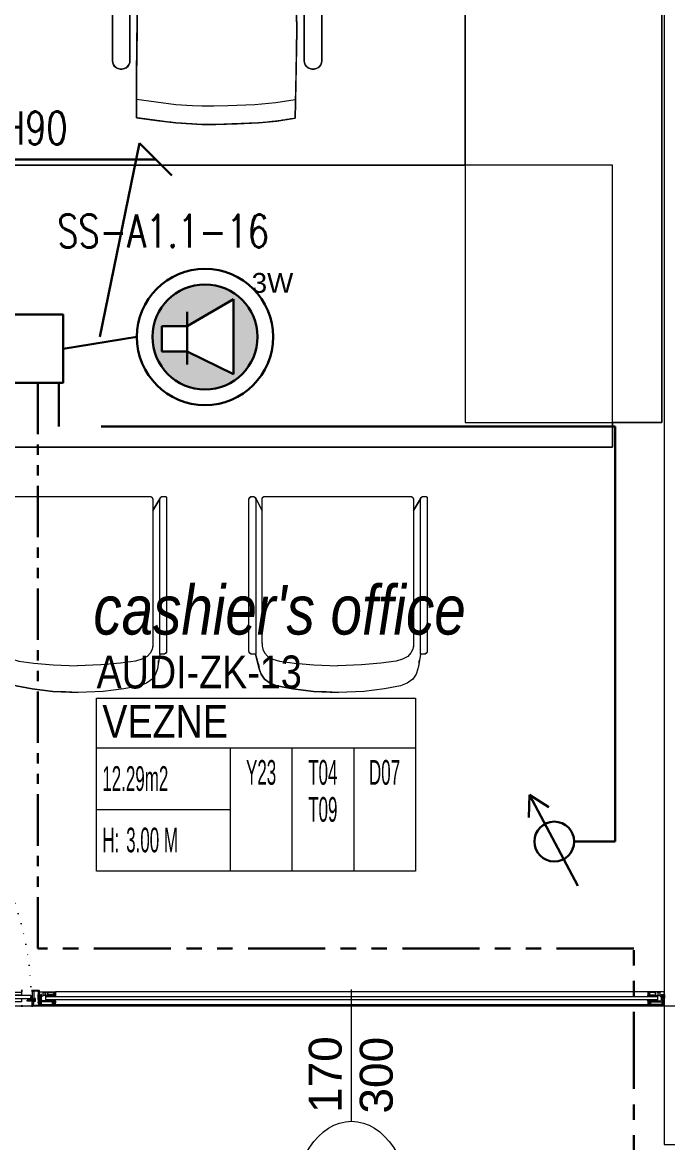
# Model space of a CAD drawing. Extents: x -1299 to 23780, y -3010 to 8106.
# Drawn here: x 3785.5 to 3981.6, y 2363.6 to 2703.9 of the extents above; entities that cross this region are included whole.
import ezdxf
from ezdxf.enums import TextEntityAlignment as Align

# ---------------------------------------------------------------- set-up
doc = ezdxf.new("R2010")
doc.units = 0
doc.header["$LTSCALE"] = 25
doc.header["$MEASUREMENT"] = 0
for name, pattern in [('DASHDOT', [1, 0.5, -0.25, 0, -0.25]), ('DOT2', [0.125, 0, -0.125]), ('PHANTOM2', [1.25, 0.625, -0.125, 0.125, -0.125, 0.125, -0.125])]:
    doc.linetypes.add(name, pattern=pattern)
doc.layers.get('0').update_dxf_attribs({"color": 9, "lineweight": 9})
for name, color, linetype, lineweight in [('0 @ 1', 9, 'Continuous', 9), ('05', 9, 'Continuous', 9), ('06C', 9, 'Continuous', 9), ('06D', 9, 'Continuous', 9), ('07K', 9, 'Continuous', 9), ('10', 9, 'Continuous', 9), ('14', 9, 'Continuous', 9), ('15', 9, 'Continuous', 9), ('20', 9, 'DOT2', 9), ('21', 9, 'Continuous', 9), ('22', 8, 'Continuous', 9), ('35', 9, 'Continuous', 9), ('40', 9, 'Continuous', 9), ('40B', 9, 'Continuous', 9), ('E-KABLO', 7, 'Continuous', 30), ('E-MESH TAVAN', 1, 'Continuous', 30), ('E-SES AYAR ANAHTARI', 7, 'Continuous', 30), ('E-YANGIN', 7, 'Continuous', 30), ('E-YAZI', 7, 'Continuous', 30), ('Seslendirme', 7, 'Continuous', 30)]:
    doc.layers.add(name, color=color, linetype=linetype, lineweight=lineweight)
doc.styles.add('Arial', font='arial.ttf', dxfattribs={"height": 2.5})
doc.styles.add('ILGAZ', font='txttw.shx')
doc.styles.add('MuuM_TEXT-ITALIC', font='ARIALNI.TTF')
doc.styles.add('MuuM_TEXT-STANDART', font='ARIALN.TTF')
pattern_1 = [(225, (-604.72494, -2171.82614), (-0.0883883476, 0.0883883476), []), (135, (-604.72494, -2171.82614), (0.0883883476, 0.0883883476), [])]

# ---------------------------------------------------------------- blocks, each defined once
blk = doc.blocks.new('0_doorno')
blk.add_lwpolyline([(4.5, 0), (12.5, 0)])
blk.add_ellipse((-0.891, 0), major_axis=(-5.391, 0), ratio=0.666667)
at = {"style": 'Arial'}
blk.add_attdef('YUKSEKLIK', text='', height=2, dxfattribs=at).set_placement((5, 12.3), align=Align.TOP_LEFT)
blk.add_attdef('KAPINO', text='', height=2, dxfattribs=at).set_placement((0, 0), align=Align.MIDDLE)
blk.add_attdef('GENISLIK', text='', height=2, dxfattribs=at).set_placement((5, -3.789), align=Align.BOTTOM_LEFT)
blk = doc.blocks.new('Group-32-1')
for p, q in [((384804.5516, 69159.371), (384804.573, 69159.3356)), ((384804.5731, 69159.3699), (384804.573, 69159.3694)), ((384804.573, 69159.3694), (384804.573, 69159.3689)), ((384804.573, 69159.3689), (384804.573, 69158.9239)), ((384804.5732, 69159.3709), (384804.5731, 69159.3704)), ((384804.5731, 69159.3704), (384804.5731, 69159.3699)), ((384804.5733, 69159.3713), (384804.5732, 69159.3709)), ((384804.5735, 69159.3718), (384804.5733, 69159.3713)), ((384804.5736, 69159.3723), (384804.5735, 69159.3718)), ((384804.5738, 69159.3727), (384804.5736, 69159.3723)), ((384804.574, 69159.3732), (384804.5738, 69159.3727)), ((384804.5742, 69159.3736), (384804.574, 69159.3732)), ((384804.5745, 69159.374), (384804.5742, 69159.3736)), ((384804.5747, 69159.3745), (384804.5745, 69159.374)), ((384804.575, 69159.3749), (384804.5747, 69159.3745)), ((384804.5753, 69159.3752), (384804.575, 69159.3749)), ((384804.5756, 69159.3756), (384804.5753, 69159.3752)), ((384804.576, 69159.376), (384804.5756, 69159.3756)), ((384804.5763, 69159.3763), (384804.576, 69159.376)), ((384804.5767, 69159.3766), (384804.5763, 69159.3763)), ((384804.5771, 69159.3769), (384804.5767, 69159.3766)), ((384804.5775, 69159.3772), (384804.5771, 69159.3769)), ((384804.5779, 69159.3775), (384804.5775, 69159.3772)), ((384804.5783, 69159.3777), (384804.5779, 69159.3775)), ((384804.5788, 69159.3779), (384804.5783, 69159.3777)), ((384804.5792, 69159.3781), (384804.5788, 69159.3779)), ((384804.5797, 69159.3783), (384804.5792, 69159.3781)), ((384804.5801, 69159.3785), (384804.5797, 69159.3783)), ((384804.5806, 69159.3786), (384804.5801, 69159.3785)), ((384804.5811, 69159.3787), (384804.5806, 69159.3786)), ((384804.5816, 69159.3788), (384804.5811, 69159.3787)), ((384804.5821, 69159.3789), (384804.5816, 69159.3788)), ((384804.5825, 69159.3789), (384804.5821, 69159.3789)), ((384804.583, 69159.3789), (384804.5825, 69159.3789)), ((384805.023, 69159.3789), (384804.583, 69159.3789)), ((384805.0235, 69159.3789), (384805.023, 69159.3789)), ((384805.024, 69159.3789), (384805.0235, 69159.3789)), ((384805.0245, 69159.3788), (384805.024, 69159.3789)), ((384805.0249, 69159.3787), (384805.0245, 69159.3788)), ((384805.0254, 69159.3786), (384805.0249, 69159.3787)), ((384805.0259, 69159.3785), (384805.0254, 69159.3786)), ((384805.0264, 69159.3783), (384805.0259, 69159.3785)), ((384805.0268, 69159.3781), (384805.0264, 69159.3783)), ((384805.0273, 69159.3779), (384805.0268, 69159.3781)), ((384805.0277, 69159.3777), (384805.0273, 69159.3779)), ((384805.0281, 69159.3775), (384805.0277, 69159.3777)), ((384805.0285, 69159.3772), (384805.0281, 69159.3775)), ((384805.029, 69159.3769), (384805.0285, 69159.3772)), ((384805.0293, 69159.3766), (384805.029, 69159.3769)), ((384805.0297, 69159.3763), (384805.0293, 69159.3766)), ((384805.0301, 69159.376), (384805.0297, 69159.3763)), ((384805.0304, 69159.3756), (384805.0301, 69159.376)), ((384805.0307, 69159.3752), (384805.0304, 69159.3756)), ((384805.031, 69159.3749), (384805.0307, 69159.3752)), ((384805.0313, 69159.3745), (384805.031, 69159.3749)), ((384805.0316, 69159.374), (384805.0313, 69159.3745)), ((384805.0318, 69159.3736), (384805.0316, 69159.374)), ((384805.032, 69159.3732), (384805.0318, 69159.3736)), ((384805.0322, 69159.3727), (384805.032, 69159.3732)), ((384805.0324, 69159.3723), (384805.0322, 69159.3727)), ((384805.0326, 69159.3718), (384805.0324, 69159.3723)), ((384805.0327, 69159.3713), (384805.0326, 69159.3718)), ((384805.0328, 69159.3709), (384805.0327, 69159.3713)), ((384805.0329, 69159.3704), (384805.0328, 69159.3709)), ((384805.0329, 69159.3699), (384805.0329, 69159.3704)), ((384805.033, 69159.3694), (384805.0329, 69159.3699)), ((384805.0521, 69159.3725), (384805.033, 69159.3345)), ((384805.033, 69159.3689), (384805.033, 69159.3694)), ((384805.033, 69158.9322), (384805.033, 69159.3689)), ((384805.033, 69158.9322), (384805.033, 69158.9322)), ((384804.5516, 69158.8992), (384804.558, 69158.8616)), ((384805.0524, 69158.8992), (384805.0423, 69158.8616))]:
    blk.add_line(p, q)
at = {"flags": 128}
for points in [[(384804.5309, 69158.9092), (384804.5309, 69158.9087), (384804.531, 69158.9082), (384804.531, 69158.9077), (384804.5311, 69158.9072), (384804.5312, 69158.9068), (384804.5314, 69158.9063), (384804.5315, 69158.9058), (384804.5317, 69158.9054), (384804.5319, 69158.9049), (384804.5321, 69158.9045), (384804.5324, 69158.904), (384804.5326, 69158.9036), (384804.5329, 69158.9032), (384804.5332, 69158.9028), (384804.5335, 69158.9025), (384804.5339, 69158.9021), (384804.5342, 69158.9018), (384804.5346, 69158.9015), (384804.535, 69158.9012), (384804.5354, 69158.9009), (384804.5358, 69158.9006), (384804.5362, 69158.9004), (384804.5367, 69158.9001), (384804.5371, 69158.8999), (384804.5376, 69158.8998), (384804.538, 69158.8996), (384804.5385, 69158.8995), (384804.539, 69158.8994), (384804.5395, 69158.8993), (384804.54, 69158.8992), (384804.5404, 69158.8992), (384804.5409, 69158.8992), (384804.5516, 69158.8992), (384804.5516, 69159.3689), (384804.5516, 69159.3694), (384804.5516, 69159.3699), (384804.5515, 69159.3704), (384804.5515, 69159.3709), (384804.5513, 69159.3713), (384804.5512, 69159.3718), (384804.5511, 69159.3723), (384804.5509, 69159.3727), (384804.5507, 69159.3732), (384804.5505, 69159.3736), (384804.5502, 69159.374), (384804.55, 69159.3745), (384804.5497, 69159.3749), (384804.5494, 69159.3752), (384804.5491, 69159.3756), (384804.5487, 69159.376), (384804.5484, 69159.3763), (384804.548, 69159.3766), (384804.5476, 69159.3769), (384804.5472, 69159.3772), (384804.5468, 69159.3775), (384804.5464, 69159.3777), (384804.5459, 69159.3779), (384804.5455, 69159.3781), (384804.545, 69159.3783), (384804.5445, 69159.3785), (384804.5441, 69159.3786), (384804.5436, 69159.3787), (384804.5431, 69159.3788), (384804.5426, 69159.3789), (384804.5421, 69159.3789), (384804.5416, 69159.3789), (384804.5359, 69159.3789), (384804.5357, 69159.3789), (384804.5354, 69159.3789), (384804.5352, 69159.3788), (384804.535, 69159.3788), (384804.5347, 69159.3788), (384804.5345, 69159.3787), (384804.5343, 69159.3786), (384804.534, 69159.3785), (384804.5338, 69159.3784), (384804.5336, 69159.3783), (384804.5334, 69159.3782), (384804.5332, 69159.3781), (384804.533, 69159.3779), (384804.5328, 69159.3778), (384804.5326, 69159.3776), (384804.5324, 69159.3774), (384804.5322, 69159.3773), (384804.5321, 69159.3771), (384804.5319, 69159.3769), (384804.5318, 69159.3767), (384804.5316, 69159.3765), (384804.5315, 69159.3763), (384804.5314, 69159.376), (384804.5313, 69159.3758), (384804.5312, 69159.3756), (384804.5312, 69159.3754), (384804.5311, 69159.3751), (384804.531, 69159.3749), (384804.531, 69159.3746), (384804.531, 69159.3744), (384804.5309, 69159.3741), (384804.5309, 69159.3739), (384804.5309, 69158.9092)], [(384805.0521, 69158.8992), (384805.0628, 69158.8992), (384805.0633, 69158.8992), (384805.0638, 69158.8992), (384805.0642, 69158.8993), (384805.0647, 69158.8994), (384805.0652, 69158.8995), (384805.0657, 69158.8996), (384805.0661, 69158.8998), (384805.0666, 69158.8999), (384805.0671, 69158.9001), (384805.0675, 69158.9004), (384805.0679, 69158.9006), (384805.0683, 69158.9009), (384805.0687, 69158.9012), (384805.0691, 69158.9015), (384805.0695, 69158.9018), (384805.0698, 69158.9021), (384805.0702, 69158.9025), (384805.0705, 69158.9028), (384805.0708, 69158.9032), (384805.0711, 69158.9036), (384805.0714, 69158.904), (384805.0716, 69158.9045), (384805.0718, 69158.9049), (384805.072, 69158.9054), (384805.0722, 69158.9058), (384805.0723, 69158.9063), (384805.0725, 69158.9068), (384805.0726, 69158.9072), (384805.0727, 69158.9077), (384805.0727, 69158.9082), (384805.0728, 69158.9087), (384805.0728, 69158.9092), (384805.0728, 69159.3689), (384805.0728, 69159.3694), (384805.0727, 69159.3699), (384805.0727, 69159.3704), (384805.0726, 69159.3709), (384805.0725, 69159.3713), (384805.0723, 69159.3718), (384805.0722, 69159.3723), (384805.072, 69159.3727), (384805.0718, 69159.3732), (384805.0716, 69159.3736), (384805.0714, 69159.374), (384805.0711, 69159.3745), (384805.0708, 69159.3749), (384805.0705, 69159.3752), (384805.0702, 69159.3756), (384805.0698, 69159.376), (384805.0695, 69159.3763), (384805.0691, 69159.3766), (384805.0687, 69159.3769), (384805.0683, 69159.3772), (384805.0679, 69159.3775), (384805.0675, 69159.3777), (384805.0671, 69159.3779), (384805.0666, 69159.3781), (384805.0661, 69159.3783), (384805.0657, 69159.3785), (384805.0652, 69159.3786), (384805.0647, 69159.3787), (384805.0642, 69159.3788), (384805.0638, 69159.3789), (384805.0633, 69159.3789), (384805.0628, 69159.3789), (384805.0621, 69159.3789), (384805.0616, 69159.3789), (384805.0611, 69159.3789), (384805.0606, 69159.3788), (384805.0601, 69159.3787), (384805.0596, 69159.3786), (384805.0592, 69159.3785), (384805.0587, 69159.3783), (384805.0582, 69159.3781), (384805.0578, 69159.3779), (384805.0574, 69159.3777), (384805.0569, 69159.3775), (384805.0565, 69159.3772), (384805.0561, 69159.3769), (384805.0557, 69159.3766), (384805.0554, 69159.3763), (384805.055, 69159.376), (384805.0547, 69159.3756), (384805.0543, 69159.3752), (384805.054, 69159.3749), (384805.0538, 69159.3745), (384805.0535, 69159.374), (384805.0533, 69159.3736), (384805.053, 69159.3732), (384805.0528, 69159.3727), (384805.0527, 69159.3723), (384805.0525, 69159.3718), (384805.0524, 69159.3713), (384805.0523, 69159.3709), (384805.0522, 69159.3704), (384805.0521, 69159.3699), (384805.0521, 69159.3694), (384805.0521, 69159.3689), (384805.0521, 69158.8992)]]:
    blk.add_lwpolyline(points, close=True, dxfattribs=at)
for points in [[(384804.5309, 69158.9092, 0.414214), (384804.5409, 69158.8992), (384804.5516, 69158.8992), (384804.5516, 69159.3689, 0.414214), (384804.5416, 69159.3789), (384804.5359, 69159.3789, 0.414214), (384804.5309, 69159.3739)], [(384805.0521, 69158.8992), (384805.0628, 69158.8992, 0.414214), (384805.0728, 69158.9092), (384805.0728, 69159.3689, 0.414214), (384805.0628, 69159.3789), (384805.0621, 69159.3789, 0.414214), (384805.0521, 69159.3689)]]:
    blk.add_lwpolyline(points, format="xyb", close=True, dxfattribs=at)
blk.add_lwpolyline([(384805.033, 69158.9322), (384805.033, 69159.3689, 0.414214), (384805.023, 69159.3789), (384804.583, 69159.3789, 0.414214), (384804.573, 69159.3689), (384804.573, 69158.9239), (384804.5738, 69158.9202)], format="xyb", dxfattribs=at)
for points in [[(384804.573, 69158.9322), (384804.573, 69158.9239), (384804.5752, 69158.9142), (384804.5804, 69158.903), (384804.5903, 69158.8926), (384804.6064, 69158.8839), (384804.6258, 69158.8783), (384804.6716, 69158.8721), (384804.7307, 69158.8665), (384804.803, 69158.8644)], [(384805.033, 69158.9322), (384805.033, 69158.9239), (384805.0308, 69158.9142), (384805.0256, 69158.903), (384805.0157, 69158.8926), (384804.9996, 69158.8839), (384804.9803, 69158.8783), (384804.9344, 69158.8721), (384804.8753, 69158.8665), (384804.803, 69158.8644)], [(384804.5569, 69158.8806), (384804.5569, 69158.8686), (384804.5592, 69158.8546), (384804.5647, 69158.8386), (384804.5752, 69158.8236), (384804.5922, 69158.8111), (384804.6127, 69158.8031), (384804.6612, 69158.7941), (384804.7237, 69158.7861), (384804.8002, 69158.7831)], [(384805.0434, 69158.8658), (384805.0434, 69158.8686), (384805.0412, 69158.8546), (384805.0357, 69158.8386), (384805.0252, 69158.8236), (384805.0082, 69158.8111), (384804.9877, 69158.8031), (384804.9392, 69158.7941), (384804.8767, 69158.7861), (384804.8002, 69158.7831)]]:
    blk.add_lwpolyline(points, dxfattribs=at)
at = {"layer": '40'}
blk.add_lwpolyline([(384805.023, 69159.3789), (384804.583, 69159.3789, 0.414214), (384804.573, 69159.3689), (384804.573, 69159.3366), (384804.573, 69159.3356), (384804.5516, 69159.371), (384804.551, 69159.3725, 0.309775), (384804.5416, 69159.3789), (384804.5359, 69159.3789, 0.413784), (384804.5309, 69159.3739), (384804.5309, 69158.9092, 0.414214), (384804.5409, 69158.8992), (384804.5516, 69158.8992), (384804.5569, 69158.8686), (384804.5592, 69158.8546), (384804.5647, 69158.8386), (384804.5752, 69158.8236), (384804.5922, 69158.8111), (384804.6127, 69158.8031), (384804.6612, 69158.7941), (384804.7237, 69158.7861), (384804.8002, 69158.7831), (384804.8384, 69158.7846), (384804.8767, 69158.7861), (384804.9392, 69158.7941), (384804.9877, 69158.8031), (384805.0082, 69158.8111), (384805.0252, 69158.8236), (384805.0357, 69158.8386), (384805.0412, 69158.8546), (384805.0473, 69158.8804), (384805.0524, 69158.8992), (384805.0628, 69158.8992, 0.414214), (384805.0728, 69158.9092), (384805.0728, 69159.3689, 0.781144), (384805.0521, 69159.3725), (384805.033, 69159.3345), (384805.033, 69159.3689, 0.407263), (384805.0232, 69159.3789)], format="xyb", close=True, dxfattribs=at)
blk = doc.blocks.new('Group-258-1')
at = {"linetype": 'Continuous'}
for p, q in [((384800.0983, 69164.505), (384800.0936, 69164.5084)), ((384800.71, 69164.505), (384800.7146, 69164.5084)), ((384800.2257, 69164.3995), (384800.1668, 69164.4084)), ((384800.2892, 69164.3936), (384800.2257, 69164.3995)), ((384800.3717, 69164.3904), (384800.2892, 69164.3936)), ((384800.4137, 69164.389), (384800.3717, 69164.3904)), ((384800.4792, 69164.3908), (384800.4502, 69164.389)), ((384800.5299, 69164.394), (384800.4792, 69164.3908)), ((384800.5895, 69164.4019), (384800.5299, 69164.394)), ((384800.6491, 69164.4097), (384800.5895, 69164.4019)), ((384800.4502, 69164.389), (384800.4137, 69164.389))]:
    blk.add_line(p, q, dxfattribs=at)
at = {"linetype": 'Continuous', "flags": 128}
for points in [[(384800.0862, 69164.6997), (384800.0862, 69164.6409), (384800.0862, 69164.6409)], [(384800.722, 69164.6997), (384800.722, 69164.6409), (384800.722, 69164.6409)], [(384800.0862, 69164.6409), (384800.0862, 69164.5259), (384800.0862, 69164.6409)], [(384800.1395, 69164.5259), (384800.1395, 69164.6409), (384800.1395, 69164.6409)], [(384800.6687, 69164.5259), (384800.6687, 69164.6409), (384800.6687, 69164.6409)], [(384800.722, 69164.6409), (384800.722, 69164.5259), (384800.722, 69164.6409)], [(384800.0862, 69164.5259), (384800.0862, 69164.5259), (384800.087, 69164.52)], [(384800.0862, 69164.5259), (384800.087, 69164.52), (384800.087, 69164.52)], [(384800.1387, 69164.52), (384800.1387, 69164.52), (384800.1395, 69164.5259)], [(384800.1387, 69164.52), (384800.1395, 69164.5259), (384800.1395, 69164.5259)], [(384800.6695, 69164.52), (384800.6695, 69164.52), (384800.6687, 69164.5259)], [(384800.6695, 69164.52), (384800.6687, 69164.5259), (384800.6687, 69164.5259)], [(384800.722, 69164.5259), (384800.722, 69164.5259), (384800.7213, 69164.52)], [(384800.722, 69164.5259), (384800.7213, 69164.52), (384800.7213, 69164.52)], [(384800.087, 69164.52), (384800.087, 69164.52), (384800.0892, 69164.5143)], [(384800.087, 69164.52), (384800.0892, 69164.5143), (384800.0892, 69164.5143)], [(384800.0892, 69164.5143), (384800.0892, 69164.5143), (384800.0929, 69164.5094)], [(384800.0892, 69164.5143), (384800.0936, 69164.5084), (384800.0929, 69164.5094)], [(384800.0977, 69164.5054), (384800.0977, 69164.5054), (384800.1034, 69164.5026)], [(384800.0977, 69164.5054), (384800.1034, 69164.5026), (384800.1034, 69164.5026)], [(384800.1034, 69164.5026), (384800.1034, 69164.5026), (384800.1096, 69164.5011)], [(384800.1034, 69164.5026), (384800.1096, 69164.5011), (384800.1096, 69164.5011)], [(384800.1096, 69164.5011), (384800.1096, 69164.5011), (384800.1161, 69164.5011)], [(384800.1096, 69164.5011), (384800.1161, 69164.5011), (384800.1161, 69164.5011)], [(384800.1161, 69164.5011), (384800.1161, 69164.5011), (384800.1223, 69164.5026)], [(384800.1161, 69164.5011), (384800.1223, 69164.5026), (384800.1223, 69164.5026)], [(384800.1223, 69164.5026), (384800.1223, 69164.5026), (384800.128, 69164.5054)], [(384800.1223, 69164.5026), (384800.128, 69164.5054), (384800.128, 69164.5054)], [(384800.128, 69164.5054), (384800.128, 69164.5054), (384800.1328, 69164.5094)], [(384800.128, 69164.5054), (384800.1328, 69164.5094), (384800.1328, 69164.5094)], [(384800.1328, 69164.5094), (384800.1328, 69164.5094), (384800.1365, 69164.5143)], [(384800.1328, 69164.5094), (384800.1365, 69164.5143), (384800.1365, 69164.5143)], [(384800.1365, 69164.5143), (384800.1365, 69164.5143), (384800.1387, 69164.52)], [(384800.1365, 69164.5143), (384800.1387, 69164.52), (384800.1387, 69164.52)], [(384800.6718, 69164.5143), (384800.6718, 69164.5143), (384800.6695, 69164.52)], [(384800.6718, 69164.5143), (384800.6695, 69164.52), (384800.6695, 69164.52)], [(384800.6754, 69164.5094), (384800.6754, 69164.5094), (384800.6718, 69164.5143)], [(384800.6754, 69164.5094), (384800.6718, 69164.5143), (384800.6718, 69164.5143)], [(384800.6802, 69164.5054), (384800.6802, 69164.5054), (384800.6754, 69164.5094)], [(384800.6802, 69164.5054), (384800.6754, 69164.5094), (384800.6754, 69164.5094)], [(384800.6859, 69164.5026), (384800.6859, 69164.5026), (384800.6802, 69164.5054)], [(384800.6859, 69164.5026), (384800.6802, 69164.5054), (384800.6802, 69164.5054)], [(384800.6922, 69164.5011), (384800.6922, 69164.5011), (384800.6859, 69164.5026)], [(384800.6922, 69164.5011), (384800.6859, 69164.5026), (384800.6859, 69164.5026)], [(384800.6986, 69164.5011), (384800.6986, 69164.5011), (384800.6922, 69164.5011)], [(384800.6986, 69164.5011), (384800.6922, 69164.5011), (384800.6922, 69164.5011)], [(384800.7048, 69164.5026), (384800.7048, 69164.5026), (384800.6986, 69164.5011)], [(384800.7048, 69164.5026), (384800.6986, 69164.5011), (384800.6986, 69164.5011)], [(384800.7105, 69164.5054), (384800.7105, 69164.5054), (384800.7048, 69164.5026)], [(384800.7105, 69164.5054), (384800.7048, 69164.5026), (384800.7048, 69164.5026)], [(384800.719, 69164.5143), (384800.7146, 69164.5084), (384800.7153, 69164.5094)], [(384800.719, 69164.5143), (384800.719, 69164.5143), (384800.7153, 69164.5094)], [(384800.7213, 69164.52), (384800.7213, 69164.52), (384800.719, 69164.5143)], [(384800.7213, 69164.52), (384800.719, 69164.5143), (384800.719, 69164.5143)]]:
    blk.add_lwpolyline(points, close=True, dxfattribs=at)
at = {"linetype": 'Continuous'}
for points in [[(384800.3272, 69164.8751), (384800.2792, 69164.8644), (384800.2312, 69164.8536)], [(384800.4074, 69164.8792), (384800.3673, 69164.8772), (384800.3272, 69164.8751)], [(384800.4932, 69164.8746), (384800.4503, 69164.8769), (384800.4074, 69164.8792)], [(384800.5432, 69164.8666), (384800.5182, 69164.8706), (384800.4932, 69164.8746)], [(384800.6271, 69164.8405), (384800.5851, 69164.8535), (384800.5432, 69164.8666)], [(384800.1886, 69164.8426), (384800.1775, 69164.8055), (384800.1663, 69164.7685)], [(384800.2312, 69164.8536), (384800.2099, 69164.8481), (384800.1886, 69164.8426)], [(384800.6454, 69164.7717), (384800.6363, 69164.8061), (384800.6271, 69164.8405)], [(384800.1182, 69164.7571), (384800.1184, 69164.788), (384800.1261, 69164.8013), (384800.1481, 69164.8026)], [(384800.1481, 69164.8026), (384800.1523, 69164.8031), (384800.1616, 69164.7937)], [(384800.2113, 69164.8039), (384800.1911, 69164.7972), (384800.1708, 69164.7905)], [(384800.2746, 69164.8191), (384800.2429, 69164.8115), (384800.2113, 69164.8039)], [(384800.3252, 69164.8264), (384800.2999, 69164.8227), (384800.2746, 69164.8191)], [(384800.3841, 69164.8318), (384800.3546, 69164.8291), (384800.3252, 69164.8264)], [(384800.4307, 69164.8318), (384800.4074, 69164.8318), (384800.3841, 69164.8318)], [(384800.4872, 69164.8271), (384800.4589, 69164.8295), (384800.4307, 69164.8318)], [(384800.5356, 69164.8225), (384800.5114, 69164.8248), (384800.4872, 69164.8271)], [(384800.5919, 69164.8096), (384800.5638, 69164.8161), (384800.5356, 69164.8225)], [(384800.637, 69164.7924), (384800.6046, 69164.8075), (384800.5919, 69164.8096)], [(384800.6601, 69164.8026), (384800.656, 69164.8031), (384800.6466, 69164.7937)], [(384800.69, 69164.7571), (384800.6898, 69164.788), (384800.6822, 69164.8013), (384800.6601, 69164.8026)], [(384800.1585, 69164.7715), (384800.1583, 69164.7588), (384800.158, 69164.7461)], [(384800.1616, 69164.7937), (384800.1601, 69164.7826), (384800.1585, 69164.7715)], [(384800.1663, 69164.7685), (384800.1639, 69164.6975), (384800.1616, 69164.6266)], [(384800.6491, 69164.4746), (384800.6472, 69164.6232), (384800.6454, 69164.7717)], [(384800.6466, 69164.7937), (384800.6482, 69164.7826), (384800.6497, 69164.7715)], [(384800.6497, 69164.7715), (384800.65, 69164.7588), (384800.6502, 69164.7461)], [(384800.0854, 69164.7011), (384800.1126, 69164.7212), (384800.1182, 69164.7571)], [(384800.158, 69164.7461), (384800.1488, 69164.7423), (384800.1395, 69164.7385)], [(384800.1395, 69164.7385), (384800.1395, 69164.6897), (384800.1395, 69164.6409)], [(384800.6502, 69164.7461), (384800.6595, 69164.7423), (384800.6687, 69164.7385)], [(384800.6687, 69164.7385), (384800.6687, 69164.6897), (384800.6687, 69164.6409)], [(384800.7229, 69164.7011), (384800.6957, 69164.7212), (384800.69, 69164.7571)], [(384800.1616, 69164.6266), (384800.1642, 69164.4892), (384800.1668, 69164.3518)], [(384800.6491, 69164.3531), (384800.6491, 69164.4138), (384800.6491, 69164.4746)], [(384800.1668, 69164.3518), (384800.2302, 69164.3409), (384800.278, 69164.3374)], [(384800.278, 69164.3374), (384800.3427, 69164.3349), (384800.4074, 69164.3324)], [(384800.4074, 69164.3324), (384800.4288, 69164.3324), (384800.4502, 69164.3324)], [(384800.4502, 69164.3324), (384800.4901, 69164.3349), (384800.5299, 69164.3374)], [(384800.5299, 69164.3374), (384800.5895, 69164.3452), (384800.6491, 69164.3531)]]:
    blk.add_open_spline(points, degree=2, dxfattribs=at)
at = {"layer": '40'}
blk.add_lwpolyline([(384800.6491, 69164.3531), (384800.5895, 69164.3452), (384800.5299, 69164.3374), (384800.4502, 69164.3324), (384800.4074, 69164.3324), (384800.3427, 69164.3349), (384800.278, 69164.3374), (384800.2222, 69164.3433), (384800.1668, 69164.3518), (384800.1642, 69164.4892), (384800.1616, 69164.6266), (384800.1639, 69164.6975), (384800.1663, 69164.7685), (384800.1732, 69164.7913), (384800.1886, 69164.8426), (384800.3272, 69164.8751), (384800.4074, 69164.8792), (384800.4932, 69164.8746), (384800.5432, 69164.8666), (384800.6271, 69164.8405), (384800.6454, 69164.7717), (384800.6472, 69164.6232), (384800.6491, 69164.4746), (384800.6491, 69164.4097)], close=True, dxfattribs=at)
for points in [[(384800.1395, 69164.7385), (384800.158, 69164.7461), (384800.1583, 69164.7588), (384800.1585, 69164.7715), (384800.1616, 69164.7937), (384800.1481, 69164.8026, 0.293897), (384800.1206, 69164.7899), (384800.1182, 69164.7571, -0.205), (384800.0854, 69164.7011), (384800.0862, 69164.6997), (384800.0862, 69164.5259, 0.937941), (384800.1395, 69164.5259)], [(384800.6687, 69164.7385), (384800.6502, 69164.7461), (384800.65, 69164.7588), (384800.6497, 69164.7715), (384800.6466, 69164.7937), (384800.6601, 69164.8026, -0.293897), (384800.6877, 69164.7899), (384800.69, 69164.7571, 0.205), (384800.7229, 69164.7011), (384800.722, 69164.6997), (384800.722, 69164.5259, -0.937941), (384800.6687, 69164.5259)]]:
    blk.add_lwpolyline(points, format="xyb", close=True, dxfattribs=at)
blk = doc.blocks.new('Group-8-1')
for p, q in [((384791.7973, 69160.1985), (384791.7973, 69159.4172)), ((384791.7973, 69159.4172), (384792.2453, 69159.4172))]:
    blk.add_line(p, q)
blk.add_lwpolyline([(384792.395, 69160.776), (384792.395, 69159.4172), (384792.2453, 69159.4172), (384792.2453, 69159.3415), (384790.2453, 69159.3415), (384790.2453, 69160.1981), (384791.7973, 69160.1985), (384791.7973, 69160.776)], close=True)
at = {"flags": 128}
for points in [[(384792.2453, 69159.4172), (384792.395, 69159.4172), (384792.395, 69160.776), (384791.7973, 69160.776), (384791.7973, 69160.1985)], [(384790.2457, 69160.1985), (384790.2547, 69160.1985), (384790.3041, 69159.9608), (384790.3041, 69159.5776), (384790.2526, 69159.3415), (384790.2453, 69159.3415), (384790.2453, 69160.1981)]]:
    blk.add_lwpolyline(points, dxfattribs=at)
for points in [[(384792.2453, 69160.1985), (384790.2453, 69160.1985), (384790.2453, 69159.3415), (384792.2453, 69159.3415), (384792.2453, 69160.1985)], [(384792.2453, 69160.1985), (384790.2453, 69160.1985), (384790.2453, 69159.3415), (384792.2453, 69159.3415)]]:
    blk.add_lwpolyline(points, close=True, dxfattribs=at)
blk = doc.blocks.new('Group-19-11')
at = {"color": 7, "extrusion": (0, 0, -1), "zscale": -1}
for name, p in [('Group-258-1', (-384801.2026, -69165.6592)), ('Group-32-1', (-384805.1762, -69161.835)), ('Group-32-1', (-384805.968, -69161.835))]:
    blk.add_blockref(name, p, dxfattribs=at)
blk.add_blockref('Group-8-1', (-384790.2453, -69161.6485))
blk = doc.blocks.new('0_roomno2')
blk.add_lwpolyline([(19.375, -10.5), (0, -10.5), (0, 0), (19.375, 0)], close=True)
for points in [[(0, -3), (19.375, -3)], [(8.125, -3), (8.125, -10.5)], [(11.875, -3), (11.875, -10.5)], [(15.625, -3), (15.625, -10.5)], [(0, -6.75), (8.125, -6.75)]]:
    blk.add_lwpolyline(points)
at = {"style": 'MuuM_TEXT-STANDART', "width": 0.6}
blk.add_text('H:', height=1.5, dxfattribs=at).set_placement((0.35, -8.608), align=Align.MIDDLE_LEFT)
at = {"style": 'Arial'}
blk.add_attdef('ODANO', (0, 1.17), '', height=2, dxfattribs=at)
blk.add_attdef('MEKANADI', text='', height=2, dxfattribs=at).set_placement((0.35, -3), align=Align.BOTTOM_LEFT)
at = {"style": 'MuuM_TEXT-STANDART', "width": 0.6}
for tag, p in [('YER01', (10, -4.5)), ('TAVAN01', (13.75, -4.5)), ('DUVAR01', (17.5, -4.5)), ('YER02', (10, -6.75)), ('TAVAN02', (13.75, -6.75)), ('DUVAR02', (17.5, -6.75)), ('YER03', (10, -9)), ('TAVAN03', (13.75, -9)), ('DUVAR03', (17.5, -9))]:
    blk.add_attdef(tag, text='', height=1.5, dxfattribs=at).set_placement(p, align=Align.MIDDLE_CENTER)
for tag, p in [('M2', (0.35, -4.875)), ('TEMIZTAVANYUKSEKLIGI', (1.8, -8.608))]:
    blk.add_attdef(tag, text='', height=1.5, dxfattribs=at).set_placement(p, align=Align.MIDDLE_LEFT)
blk = doc.blocks.new('g-kapı kolu-p')
for points in [[(11.85, 8.21), (-0.95, 8.21), (-0.95, 2.41), (0.95, 2.41), (0.95, 6.31), (11.85, 6.31), (11.85, 8.21)], [(11.85, -8.21), (-0.95, -8.21), (-0.95, -2.41), (0.95, -2.41), (0.95, -6.31), (11.85, -6.31), (11.85, -8.21)]]:
    blk.add_lwpolyline(points)
for points in [[(-5, 0.5), (5, 0.5), (5, 1.5), (-5, 1.5)], [(-2.65, 1.5), (2.65, 1.5), (2.65, 2.41), (-2.65, 2.41)], [(-5, -1.5), (5, -1.5), (5, -0.5), (-5, -0.5)], [(-2.65, -1.5), (2.65, -1.5), (2.65, -2.41), (-2.65, -2.41)]]:
    blk.add_lwpolyline(points, close=True)
blk = doc.blocks.new('k-cambölme-kapı-p')
at = {"layer": '10'}
h = blk.add_hatch(dxfattribs=at)
h.set_pattern_fill('NET', color=256, angle=135, style=0)
h.set_pattern_definition([(135, (3753.7029, 560.85184), (-0.0883883476, -0.0883883476), []), (225, (3753.7029, 560.85184), (0.0883883476, -0.0883883476), [])])
h.paths.add_polyline_path([(2.08, -0.06), (2.08, 0.02), (2.07, 0.04), (2.05, 0.07), (2.01, 0.09), (1.98, 0.1), (1.97, 0.1), (1.97, -0.29), (1.94, -0.29), (1.94, -0.43), (1.88, -0.49), (1.67, -0.49), (1.82, -0.29), (1.73, -0.29), (1.53, -0.5), (1.44, -0.5), (1.62, -0.32), (1.62, -0.29), (1.51, -0.29), (1.34, -0.42), (1.32, -0.44), (1.3, -0.48), (1.29, -0.51), (1.26, -0.57), (1.26, -0.31), (1.32, -0.29), (1.23, -0.29), (1.23, -0.53), (1.23, -0.59), (1.24, -0.62), (1.26, -0.64), (3.47, -0.64), (3.47, -0.58), (3.38, -0.35), (3.38, -0.3), (3.42, -0.25), (3.42, -0.2), (3.38, -0.16), (2.73, -0.16), (2.74, -0.2), (2.91, -0.2, -1), (2.91, -0.25)])
h.paths.add_polyline_path([(2.05, -0.18), (2.05, -0.21), (2.08, -0.23), (2.11, -0.24), (2.15, -0.25), (2.95, -0.27), (2.92, -0.29), (2.55, -0.29), (2.54, -0.31), (2.52, -0.33), (2.5, -0.34), (2.48, -0.34), (2.46, -0.34), (2.44, -0.32), (2.42, -0.3), (2.08, -0.3), (1.99, -0.11), (1.99, -0.07), (2.05, -0.07)], flags=16)
h.paths.add_polyline_path([(2.41, -0.34), (2.51, -0.5), (2.08, -0.5), (2.08, -0.34)], flags=16)
h.paths.add_polyline_path([(2.55, -0.33), (2.89, -0.33), (2.94, -0.33), (3.28, -0.34, 0.166992), (3.34, -0.55), (2.72, -0.55), (2.55, -0.36)], flags=16)
h.paths.add_polyline_path([(3.02, -0.22), (3.02, -0.2), (3.33, -0.2, 0.10606), (3.29, -0.33), (3.01, -0.27)], flags=16)
h = blk.add_hatch(dxfattribs=at)
h.set_pattern_fill('NET', color=256, angle=135, style=0)
h.set_pattern_definition([(45, (474.94443, 2280.71206), (0.0883883476, -0.0883883476), []), (315, (474.94443, 2280.71206), (-0.0883883476, -0.0883883476), [])])
h.paths.add_polyline_path([(87.27, -0.16), (87.26, -0.2), (87.09, -0.2, 1), (87.09, -0.25), (87.92, -0.25), (87.92, -0.01), (87.93, 0.03), (87.96, 0.05), (88, 0.07), (88.03, 0.07), (88.03, -0.29), (88.06, -0.29), (88.06, -0.43), (88.12, -0.49), (88.33, -0.49), (88.18, -0.29), (88.27, -0.29), (88.47, -0.5), (88.56, -0.5), (88.38, -0.32), (88.38, -0.29), (88.49, -0.29), (88.66, -0.42), (88.68, -0.44), (88.7, -0.48), (88.71, -0.51), (88.74, -0.57), (88.74, -0.31), (88.68, -0.29), (88.77, -0.29), (88.77, -0.53), (88.77, -0.59), (88.76, -0.62), (88.74, -0.64), (86.53, -0.64), (86.53, -0.58), (86.62, -0.35), (86.62, -0.3), (86.58, -0.25), (86.58, -0.2), (86.62, -0.16)])
h.paths.add_polyline_path([(87.28, -0.55), (87.45, -0.36), (87.45, -0.33), (87.11, -0.33), (87.06, -0.33), (87.03, -0.31), (86.99, -0.27), (86.98, -0.22), (86.98, -0.2), (86.67, -0.2, -0.292264), (86.66, -0.55)], flags=16)
h.paths.add_polyline_path([(87.48, -0.51), (87.59, -0.51), (87.53, -0.43)], flags=16)
h.paths.add_polyline_path([(87.56, -0.4), (87.69, -0.5), (87.92, -0.5), (87.92, -0.34), (87.59, -0.34)], flags=16)
h.paths.add_polyline_path([(87.62, -0.53), (87.71, -0.62), (87.71, -0.53)], flags=16)
at = {"layer": '10', "linetype": 'DASHDOT', "ltscale": 0.05}
for points in [[(3.22, 3.63), (0.2, 3.63)], [(1.71, 2.14), (1.71, 4.9)], [(6.13, 1.44), (6.13, -0.55)]]:
    blk.add_lwpolyline(points, dxfattribs=at)
at = {"layer": '10'}
for points in [[(0.69, 3.63), (0.69, 2.44)], [(4.07, 1.27), (2.67, 3.99)], [(1.82, 2.27), (0.16, 2.27), (0.16, 2.03), (0.38, 2.03), (0.38, 1.92), (0.22, 1.92), (0.22, 1.16), (0.35, 1.16), (0.35, -0.41), (0.22, -0.41), (0.22, -1.23), (0.36, -1.23), (0.36, -1.38), (0.16, -1.38), (0.16, -2.24), (1.82, -2.24), (1.82, -1.72), (1.62, -1.72), (1.62, -1.58), (1.82, -1.58), (1.82, -1.37), (1.61, -1.37), (1.61, -1.24), (1.74, -1.24), (1.74, -0.85), (1.06, -0.85), (1.06, -0.13), (1.5, -0.13), (1.5, 1.92), (1.57, 2.03), (1.82, 2.03), (1.82, 2.27)], [(0.69, 2.27), (0.69, -0.24), (1.06, -0.24)], [(1.06, 2.44), (1.06, 2.86)], [(1.06, -0.13), (1.06, 2.27)], [(1.5, 1.92), (1.06, 1.92)], [(1.17, 1.92), (1.17, -0.13)], [(2.91, -0.25), (2.08, -0.06), (2.08, 0.02), (2.07, 0.04), (2.05, 0.07), (2.01, 0.09), (1.98, 0.1), (1.97, 0.1)], [(3.84, 0.88), (2.63, 3.22)], [(8.14, 0.88), (8.14, 1.27), (4.07, 1.27)], [(5.3, 0.88), (5.3, -0.16)], [(5.5, 1.27), (5.77, 0.97), (5.77, 0.88)], [(5.59, 0.88), (5.59, -0.16)], [(6.76, 1.27), (6.49, 0.97), (6.49, 0.88)], [(6.67, 0.88), (6.67, -0.16)], [(6.96, 0.88), (6.96, -0.16)], [(87.09, -0.25), (87.92, -0.25), (87.92, -0.01), (87.93, 0.03), (87.96, 0.05), (88, 0.07), (88.03, 0.07)], [(88.18, 2.27), (89.84, 2.27), (89.84, 2.03), (89.62, 2.03), (89.62, 1.92), (89.78, 1.92), (89.78, 1.16), (89.65, 1.16), (89.65, -0.41), (89.78, -0.41), (89.78, -1.23), (89.64, -1.23), (89.64, -1.38), (89.84, -1.38), (89.84, -2.24), (88.18, -2.24), (88.18, -1.72), (88.38, -1.72), (88.38, -1.58), (88.18, -1.58), (88.18, -1.37), (88.39, -1.37), (88.39, -1.24), (88.26, -1.24), (88.26, -0.85), (88.94, -0.85), (88.94, -0.13), (88.5, -0.13), (88.5, 1.92), (88.43, 2.03), (88.18, 2.03), (88.18, 2.27)], [(2.05, -0.89), (3.59, -0.89), (3.59, -0.64), (1.23, -0.64), (1.23, -0.29), (1.97, -0.29)], [(1.62, -0.29), (1.62, -0.32), (1.44, -0.5), (1.53, -0.5), (1.73, -0.29)], [(1.82, -0.29), (1.67, -0.49), (1.88, -0.49), (1.94, -0.43), (1.94, -0.29)], [(3.34, -0.55), (2.72, -0.55), (2.55, -0.36), (2.55, -0.33), (2.89, -0.33), (2.94, -0.33)], [(3.28, -0.34), (3.28, -0.34), (2.94, -0.33)], [(3.01, -0.27), (3.02, -0.22), (3.02, -0.2), (3.33, -0.2)], [(3.01, -0.27), (3.29, -0.33), (3.29, -0.33)], [(4.06, -0.16), (4.06, -0.55), (8.14, -0.55)], [(8.14, -0.55), (8.14, -0.16)], [(87.95, -0.89), (86.41, -0.89), (86.41, -0.64), (88.77, -0.64), (88.77, -0.29), (88.03, -0.29)], [(87.59, -0.51), (87.53, -0.43), (87.48, -0.51), (87.59, -0.51)], [(88.18, -0.29), (88.33, -0.49), (88.12, -0.49), (88.06, -0.43), (88.06, -0.29)], [(88.38, -0.29), (88.38, -0.32), (88.56, -0.5), (88.47, -0.5), (88.27, -0.29)]]:
    blk.add_lwpolyline(points, dxfattribs=at)
for points in [[(1.97, -0.29), (1.97, 2.13), (2.05, 2.13), (2.05, 2.28, 0.414214), (1.89, 2.44), (0.08, 2.44, 0.414214), (0, 2.36), (0, -2.36, 0.414214), (0.08, -2.44), (2.05, -2.44), (2.05, -2.25), (2.05, -2.23), (2.05, -2.23), (2.05, -2.23), (2.05, -2.23), (2.05, -2.23), (2.05, -0.89)], [(88.03, -0.29), (88.03, 2.13), (87.95, 2.13), (87.95, 2.28, -0.414214), (88.11, 2.44), (89.92, 2.44, -0.414214), (90, 2.36), (90, -2.36, -0.414214), (89.92, -2.44), (87.95, -2.44), (87.95, -2.25), (87.95, -2.23), (87.95, -2.23), (87.95, -2.23), (87.95, -2.23), (87.95, -2.23), (87.95, -0.89)], [(1.51, -0.29), (1.34, -0.42), (1.32, -0.44), (1.3, -0.48), (1.29, -0.51), (1.26, -0.57), (1.26, -0.31), (1.32, -0.29), (1.23, -0.29), (1.23, -0.53), (1.23, -0.59), (1.24, -0.62), (1.26, -0.64), (3.47, -0.64), (3.47, -0.58), (3.38, -0.35), (3.38, -0.3), (3.42, -0.25), (3.42, -0.2), (3.38, -0.16), (2.73, -0.16), (2.74, -0.2), (2.91, -0.2, -1), (2.91, -0.25, -1)], [(88.49, -0.29), (88.66, -0.42), (88.68, -0.44), (88.7, -0.48), (88.71, -0.51), (88.74, -0.57), (88.74, -0.31), (88.68, -0.29), (88.77, -0.29), (88.77, -0.53), (88.77, -0.59), (88.76, -0.62), (88.74, -0.64), (86.53, -0.64), (86.53, -0.58), (86.62, -0.35), (86.62, -0.3), (86.58, -0.25), (86.58, -0.2), (86.62, -0.16), (87.27, -0.16), (87.26, -0.2), (87.09, -0.2, 1), (87.09, -0.25, 1)], [(86.66, -0.55), (87.28, -0.55), (87.45, -0.36), (87.45, -0.33), (87.11, -0.33), (87.06, -0.33), (87.03, -0.31), (86.99, -0.27), (86.98, -0.22), (86.98, -0.2), (86.67, -0.2, 1)]]:
    blk.add_lwpolyline(points, format="xyb", dxfattribs=at)
for points in [[(1.99, -0.07), (2.05, -0.07), (2.05, -0.18), (2.05, -0.21), (2.08, -0.23), (2.11, -0.24), (2.15, -0.25), (2.95, -0.27), (2.92, -0.29), (2.55, -0.29), (2.54, -0.31), (2.52, -0.33), (2.5, -0.34), (2.48, -0.34), (2.46, -0.34), (2.44, -0.32), (2.42, -0.3), (2.08, -0.3), (1.99, -0.11)], [(2.08, -0.5), (2.08, -0.34), (2.41, -0.34), (2.51, -0.5), (2.51, -0.5)], [(87.92, -0.5), (87.92, -0.34), (87.59, -0.34), (87.56, -0.4), (87.69, -0.5)], [(87.62, -0.53), (87.71, -0.53), (87.71, -0.62)]]:
    blk.add_lwpolyline(points, close=True, dxfattribs=at)
blk.add_circle((1.71, 3.65), 1.02, dxfattribs=at)
for centre, start, end in [((3.6, -0.37), 176.143, 214.0649), ((3.6, -0.37), 148.8979, 173.1144), ((86.4, -0.37), 325.9351, 31.1021)]:
    blk.add_arc(centre, 0.322, start, end, dxfattribs=at)
at = {"layer": '15', "linetype": 'DOT2'}
blk.add_lwpolyline([(2.48, 0.36), (2.48, 85.36)], dxfattribs=at)
at = {"layer": '15'}
blk.add_lwpolyline([(2.58, 0.88), (87.42, 0.88), (87.52, 0.78), (87.52, -0.05), (87.42, -0.16), (2.58, -0.16), (2.58, -0.16), (2.48, -0.05), (2.48, 0.78), (2.58, 0.88)], dxfattribs=at)
at = {"layer": '15', "linetype": 'DOT2'}
blk.add_arc((2.48, 0.36), 85.04, 0, 90, dxfattribs=at)
at = {"layer": '20'}
for p, q in [((87.95, 2.43), (2.05, 2.43)), ((87.95, 2.13), (2.05, 2.13)), ((87.95, -2.23), (2.05, -2.23)), ((87.95, -2.44), (2.05, -2.44))]:
    blk.add_line(p, q, dxfattribs=at)
at = {"layer": '06C', "xscale": -1}
blk.add_blockref('g-kapı kolu-p', (79.64, 0.38), dxfattribs=at)
blk = doc.blocks.new('p-strahle-alüminyumdoğramaprofili')
at = {"layer": '10'}
h = blk.add_hatch(dxfattribs=at)
h.set_pattern_fill('NET', color=256, angle=315, style=0)
h.set_pattern_definition(pattern_1)
h.paths.add_polyline_path([(-4.62, 2.65), (-4.68, 2.65), (-4.72, 2.75), (-4.72, 2.8), (-4.69, 2.8), (-4.69, 2.92), (-4.98, 2.92), (-4.98, 2.8), (-4.95, 2.8), (-4.99, 2.65), (-5.08, 2.66), (-5.25, 2.28), (-5.14, 2.28), (-5.14, 2.33), (-4.98, 2.52, 0.2599), (-4.9, 2.28), (-4.66, 2.28, 0.382682)])
h.paths.add_polyline_path([(-4.86, 2.52), (-4.67, 2.52, -2.16717)], flags=16)
h = blk.add_hatch(dxfattribs=at)
h.set_pattern_fill('NET', color=256, angle=315, style=0)
h.set_pattern_definition(pattern_1)
h.paths.add_polyline_path([(-4.62, 0.88), (-4.68, 0.88), (-4.72, 0.77), (-4.72, 0.73), (-4.69, 0.73), (-4.69, 0.6), (-4.98, 0.6), (-4.98, 0.73), (-4.95, 0.73), (-4.99, 0.88), (-5.08, 0.87), (-5.25, 1.24), (-5.14, 1.24), (-5.14, 1.2), (-4.98, 1.01, -0.2599), (-4.9, 1.24), (-4.66, 1.24, -0.382682)])
h.paths.add_polyline_path([(-4.86, 1), (-4.67, 1, 2.16717)], flags=16)
h = blk.add_hatch(dxfattribs=at)
h.set_pattern_fill('NET', color=256, angle=315, style=0)
h.set_pattern_definition([(225, (-608.45214, -2173.53612), (-0.0883883476, 0.0883883476), []), (135, (-608.45214, -2173.53612), (0.0883883476, 0.0883883476), [])])
h.paths.add_polyline_path([(-3.45, 2.28), (-3.45, 2.57), (-4.49, 2.57), (-4.49, 2.28)])
h = blk.add_hatch(dxfattribs=at)
h.set_pattern_fill('NET', color=256, angle=315, style=0)
h.set_pattern_definition([(225, (-608.45214, -2180.04526), (-0.0883883476, 0.0883883476), []), (135, (-608.45214, -2180.04526), (0.0883883476, 0.0883883476), [])])
h.paths.add_polyline_path([(-3.45, 0.93), (-3.45, 1.24), (-4.49, 1.24), (-4.49, 0.93)])
h = blk.add_hatch(dxfattribs=at)
h.set_pattern_fill('NET', color=256, angle=315, style=0)
h.set_pattern_definition([(225, (-629.50454, -2177.58922), (-0.0883883476, 0.0883883476), []), (135, (-629.50454, -2177.58922), (0.0883883476, 0.0883883476), [])])
h.paths.add_polyline_path([(0, 0.68), (0, 1.75), (-0.18, 1.75), (-0.18, 0.68)])
for points in [[(-4.92, 3.6), (-4.92, 3.16), (-4.61, 3.16), (-4.61, 2.87), (-4.52, 2.87), (-4.62, 2.65), (-4.68, 2.65), (-4.72, 2.75), (-4.72, 2.8), (-4.69, 2.8), (-4.69, 3.05), (-4.98, 3.05), (-4.98, 2.8), (-4.95, 2.8), (-4.99, 2.65), (-5.08, 2.66), (-5.07, 3.76), (-0.11, 3.76)], [(-5.08, 2.66), (-5.25, 2.28)], [(-5.09, 0.88), (-5.25, 1.24)], [(-4.98, 2.52), (-5.14, 2.33), (-5.14, 2.28)], [(-4.98, 1.01), (-5.14, 1.2), (-5.14, 1.24)], [(-4.69, 2.92), (-4.98, 2.92)], [(-4.71, 0.6), (-4.98, 0.6)], [(-2.83, 0.2), (-2.67, 0.2), (-2.67, -0.04), (-4.87, -0.04), (-4.87, 0.19), (-4.57, 0.19), (-4.57, 0.73), (-2.67, 0.73)], [(-4.52, 2.87), (-4.49, 2.87), (-4.49, 2.26)], [(-4.49, 0.93), (-4.49, 0.93), (-4.49, 1.26)], [(-3.45, 2.26), (-3.45, 2.57)], [(-3.45, 1.26), (-3.45, 0.93)], [(-2.08, 0.93), (-2.08, 2.57)], [(-0.18, 0.68), (0, 0.68), (0, 1.75)], [(-0.18, 1.75), (0, 1.75)]]:
    blk.add_lwpolyline(points, dxfattribs=at)
for points in [[(-0.57, 3.26), (-0.57, 3.62), (-4.89, 3.62), (-4.89, 3.65, 0.561743), (-4.97, 3.66, 0.595966), (-4.92, 3.6, -2.204878)], [(-4.61, 2.87), (-4.49, 3.45, -0.833203), (-4.18, 3.44, -0.447088)], [(-4.18, 3.44), (-4.18, 2.99, 0.414214), (-4.07, 2.89), (-0.82, 2.89), (-0.82, 3.62)], [(-0.11, 3.76), (-0.11, 3.62), (-0.45, 3.62), (-0.45, 3.14, -1), (-0.66, 3.14)], [(-4.67, 2.52), (-4.86, 2.52, 1)], [(-4.67, 1), (-4.86, 1, -1)], [(-4.49, 2.57), (-1.23, 2.57, -0.414214), (-0.9, 2.25), (-0.9, 1.22)], [(-2.67, 0.73), (-2.67, 0.32), (-2.83, 0.32, 1), (-2.83, 0.2, -1)], [(-0.66, 3.14, -0.305404), (-0.57, 3.26, -5.773092)]]:
    blk.add_lwpolyline(points, format="xyb", dxfattribs=at)
for points in [[(-0.18, 2.74), (-0.18, 2.21), (0, 2.21), (0, 2.08), (-0.18, 2.08), (-0.18, 0.43), (0, 0.43), (0, 0), (-0.12, 0), (-0.12, -0.24), (-5.09, -0.24), (-5.09, 0.88), (-4.98, 0.88), (-4.94, 0.7), (-4.99, 0.7), (-4.99, 0.33), (-4.71, 0.33), (-4.71, 0.88), (-4.56, 0.88), (-4.52, 0.93), (-1.28, 0.93), (-1.2, 1.22), (-0.9, 1.22), (-0.9, 0.62), (-0.58, 0.62), (-0.58, 2.74)], [(-2.03, 0.78), (-1.35, 0.78), (-1.35, 0.08), (-1.28, 0.04), (-1.28, -0.04), (-2.09, -0.04), (-2.09, 0.1), (-2.03, 0.15)]]:
    blk.add_lwpolyline(points, close=True, dxfattribs=at)
for centre, radius, start, end in [((-4.73, 2.47), 0.253, 168.6676, 234.1258), ((-4.73, 1.06), 0.253, 125.8742, 191.3324), ((-4.77, 2.44), 0.125, 139.5402, 40.4598), ((-4.77, 1.08), 0.125, 319.5402, 220.4598), ((-4.84, 2.48), 0.273, 305.9738, 36.4289), ((-4.84, 1.04), 0.273, 323.5711, 54.0262)]:
    blk.add_arc(centre, radius, start, end, dxfattribs=at)
blk = doc.blocks.new('*U380')
at = {"layer": '06D'}
for points in [[(4.95, 4), (184.96, 4)], [(4.95, 0), (184.95, 0)]]:
    blk.add_lwpolyline(points, dxfattribs=at)
at = {"layer": '15'}
for points in [[(1.96, 2.5), (187.96, 2.5)], [(187.96, 1.5), (1.96, 1.5)]]:
    blk.add_lwpolyline(points, dxfattribs=at)
at = {"layer": '0 @ 1', "linetype": 'Continuous', "xscale": -1}
blk.add_blockref('p-strahle-alüminyumdoğramaprofili', (-0.12, 0.24), dxfattribs=at)
at = {"layer": '0 @ 1', "linetype": 'Continuous'}
blk.add_blockref('p-strahle-alüminyumdoğramaprofili', (190.04, 0.24), dxfattribs=at)
blk = doc.blocks.new('p-zemin kat')
at = {"layer": '14'}
blk.add_lwpolyline([(3908, 2819.3), (3908, 2803), (3980.5, 2803), (3980.5, 2803), (3980.5, 2803), (3980.5, 2363), (4060.5, 2363), (4069.5, 2363), (4069.5, 2382), (4064.5, 2382), (4064.5, 2447), (3999.5, 2447), (3999.5, 2743), (4064.5, 2743), (4064.5, 2808), (4069.5, 2808), (4069.5, 2826.86)], dxfattribs=at)
at = {"layer": '40'}
blk.add_lwpolyline([(3980.5, 2405), (3364.5, 2405), (3364.5, 2447), (3280.5, 2447), (3280.5, 2743), (3364.5, 2743), (3364.5, 2803), (3980.5, 2803)], close=True, dxfattribs=at)
at = {"layer": '40B'}
blk.add_lwpolyline([(1935.27, 740.05, -0.306949), (4278.59, 2070.68, 0.001238), (4287.87, 2185.72, -0.024009), (4527.5, 2155.06), (4532.5, 2153.27), (4532.5, 2372.5), (4200, 2372.5), (3990, 2372.5), (3990, 2405), (3287.33, 2405), (3287.33, 2825), (2222.5, 2825)], format="xyb", dxfattribs=at)
blk.add_lwpolyline([(3697.5, 2405), (3697.5, 2825), (3990, 2825), (3990, 2405)], close=True, dxfattribs=at)
at = {"linetype": 'Continuous', "rotation": 180}
blk.add_blockref('*U380', (3980.5, 2409.42), dxfattribs=at)
at = {"layer": '07K'}
blk.add_blockref('k-cambölme-kapı-p', (3700.59, 2407.44), dxfattribs=at)
at = {"layer": '21'}
ref = blk.add_blockref('0_roomno2', (3808.06, 2498.55), dxfattribs=dict(at, xscale=5, yscale=5, zscale=5))
ref.add_attrib('ODANO', 'AUDI-ZK-13', dxfattribs={"layer": '0', "height": 10, "style": 'MuuM_TEXT-STANDART'}).set_placement((3808.06, 2498.55), align=Align.BOTTOM_LEFT)
ref.add_attrib('MEKANADI', 'VEZNE', dxfattribs={"layer": '0', "height": 10, "style": 'MuuM_TEXT-STANDART'}).set_placement((3809.81, 2483.55), align=Align.BOTTOM_LEFT)
ref.add_attrib('M2', '12.29m2', dxfattribs={"layer": '0', "height": 7.5, "style": 'MuuM_TEXT-STANDART', "width": 0.6}).set_placement((3809.81, 2474.18), align=Align.MIDDLE_LEFT)
ref.add_attrib('TEMIZTAVANYUKSEKLIGI', '3.00 M', dxfattribs={"layer": '0', "height": 7.5, "style": 'MuuM_TEXT-STANDART', "width": 0.6}).set_placement((3817.06, 2455.51), align=Align.MIDDLE_LEFT)
ref.add_attrib('YER01', 'Y23', dxfattribs={"layer": '0', "height": 7.5, "style": 'MuuM_TEXT-STANDART', "width": 0.6}).set_placement((3858.06, 2476.05), align=Align.MIDDLE_CENTER)
ref.add_attrib('TAVAN01', 'T04', dxfattribs={"layer": '0', "height": 7.5, "style": 'MuuM_TEXT-STANDART', "width": 0.6}).set_placement((3876.81, 2476.05), align=Align.MIDDLE_CENTER)
ref.add_attrib('DUVAR01', 'D07', dxfattribs={"layer": '0', "height": 7.5, "style": 'MuuM_TEXT-STANDART', "width": 0.6}).set_placement((3895.56, 2476.05), align=Align.MIDDLE_CENTER)
ref.add_attrib('TAVAN02', 'T09', dxfattribs={"layer": '0', "height": 7.5, "style": 'MuuM_TEXT-STANDART', "width": 0.6}).set_placement((3876.81, 2464.8), align=Align.MIDDLE_CENTER)
at = {"layer": '40', "insert": (3863.66, 2525.32), "char_height": 15, "width": 335.6561, "attachment_point": 5, "style": 'MuuM_TEXT-ITALIC'}
blk.add_mtext("cashier's office", dxfattribs=at)
blk = doc.blocks.new('100_SES AYAR ANAHTARI')
at = {"layer": 'E-SES AYAR ANAHTARI', "color": 4}
for p, q in [((1.776, 3.255), (-1.686, 1.426)), ((1.776, 3.255), (0.915, 3.283)), ((1.776, 3.255), (1.312, 2.529)), ((0, 0), (0, 1.561))]:
    blk.add_line(p, q, dxfattribs=at)
blk.add_circle((0, 2.317), 0.756, dxfattribs=at)
blk = doc.blocks.new('A$C484C7D48')
at = {"layer": 'Seslendirme'}
h = blk.add_hatch(color=3, dxfattribs=at)
h.paths.add_polyline_path([(4.75, 20.71, 1), (36.67, 20.71, 1)])
h.paths.add_polyline_path([(29.32, 32.16), (29.32, 9.41), (15.29, 16.32), (7.61, 16.32), (7.61, 23.96), (15.29, 23.96)], flags=16)
at = {"layer": 'E-YAZI', "color": 3, "linetype": 'Continuous', "ltscale": 100}
blk.add_circle((20.71, 20.71, 0), 20.71, dxfattribs=at)
at = {"layer": 'Seslendirme', "color": 3}
for p, q in [((15.29, 23.96, 0), (29.32, 32.16, 0)), ((29.32, 32.16, 452.52), (29.32, 9.41, 452.52)), ((15.29, 28.32, 0), (15.29, 12.36, 0)), ((7.61, 23.96, 0), (15.29, 23.96, 0)), ((7.61, 16.32, 0), (7.61, 23.96, 0)), ((15.29, 16.32, 0), (7.61, 16.32, 0)), ((29.32, 9.41, 0), (15.29, 16.32, 0))]:
    blk.add_line(p, q, dxfattribs=at)
blk.add_circle((20.71, 20.71, 0), 15.96, dxfattribs=at)
at = {"color": 3, "insert": (34.89, 40.15, 0), "char_height": 6.034, "attachment_point": 1, "style": 'Arial'}
blk.add_mtext_dynamic_manual_height_columns('3W', width=27.142, gutter_width=12.5, heights=[0], dxfattribs=at)

msp = doc.modelspace()

# ---------------------------------------------------------------- linework, layer by layer
at = {"layer": '35'}
msp.add_lwpolyline([(3980.5, 2405), (3364.5, 2405)], dxfattribs=at)
at = {"layer": 'E-KABLO', "color": 7}
msp.add_line((3821.11, 2667.18), (3830.93, 2657.36), dxfattribs=at)
at = {"layer": 'E-KABLO', "color": 5, "linetype": 'PHANTOM2', "ltscale": 1.5}
msp.add_line((3820.3, 2608.32), (3797.89, 2604.76), dxfattribs=at)
at = {"layer": 'E-KABLO', "color": 3, "linetype": 'PHANTOM2', "ltscale": 10}
for p, q in [((3796.56, 2581.09), (3796.56, 2594.4)), ((3965.68, 2581.09), (3796.56, 2581.09)), ((3965.68, 2455.03), (3965.68, 2581.09))]:
    msp.add_line(p, q, dxfattribs=at)
at = {"layer": 'E-KABLO', "color": 6, "linetype": 'PHANTOM2', "ltscale": 1.5}
for p, q in [((3971.29, 2422.5), (3790.18, 2422.5)), ((3971.29, 2333), (3971.29, 2422.5))]:
    msp.add_line(p, q, dxfattribs=at)
at = {"layer": 'E-MESH TAVAN', "color": 6, "linetype": 'PHANTOM2'}
msp.add_line((3790.18, 2594.4), (3790.18, 2422.5), dxfattribs=at)
at = {"layer": 'E-YANGIN'}
for p, q in [((3809.1, 2608.32), (3821.11, 2667.18)), ((3826.03, 2662.27), (3663.26, 2662.27))]:
    msp.add_line(p, q, dxfattribs=at)
at = {"layer": 'E-YAZI', "color": 3, "linetype": 'Continuous', "ltscale": 100}
msp.add_lwpolyline([(3777.12, 2594.4), (3797.89, 2594.4), (3797.89, 2615.12), (3777.12, 2615.12)], close=True, dxfattribs=at)

# ---------------------------------------------------------------- block references
at = {"layer": '05', "color": 7, "xscale": 100, "yscale": 100, "zscale": 100}
msp.add_blockref('Group-19-11', (3764.83, 2805.52), dxfattribs=at)
at = {"layer": '10'}
msp.add_blockref('p-zemin kat', (0, 0), dxfattribs=at)
at = {"layer": '22'}
ref = msp.add_blockref('0_doorno', (3885.54, 2347.57), dxfattribs=dict(at, xscale=5, yscale=5, zscale=5, rotation=90))
ref.add_attrib('KAPINO', 'D-03', dxfattribs={"layer": '0', "height": 10, "rotation": 90, "style": 'Arial'}).set_placement((3885.55, 2341.06), align=Align.MIDDLE)
ref.add_attrib('GENISLIK', '170', dxfattribs={"layer": '0', "height": 10, "rotation": 90, "style": 'Arial'}).set_placement((3885.54, 2372.57), align=Align.BOTTOM_LEFT)
ref.add_attrib('YUKSEKLIK', '300', dxfattribs={"layer": '0', "height": 10, "rotation": 90, "style": 'Arial'}).set_placement((3888.04, 2372.39), align=Align.TOP_LEFT)
at = {"layer": 'E-MESH TAVAN', "color": 6, "linetype": 'PHANTOM2'}
msp.add_blockref('A$C484C7D48', (3820.3, 2587.62, 0), dxfattribs=at)
at = {"layer": 'E-SES AYAR ANAHTARI', "xscale": 8, "yscale": 8, "zscale": 8, "rotation": 90}
msp.add_blockref('100_SES AYAR ANAHTARI', (3965.68, 2455.03), dxfattribs=at)

# ---------------------------------------------------------------- texts
at = {"layer": 'E-YAZI', "color": 3, "style": 'ILGAZ', "width": 0.75}
for s, p in [('2x1,5 LIHCH-Fe180/PH90', (3664.24, 2666.84)), ('SS-A1.1-16', (3796.14, 2635.51))]:
    msp.add_text(s, height=10, dxfattribs=at).set_placement(p)

doc.saveas('drawing.dxf')
